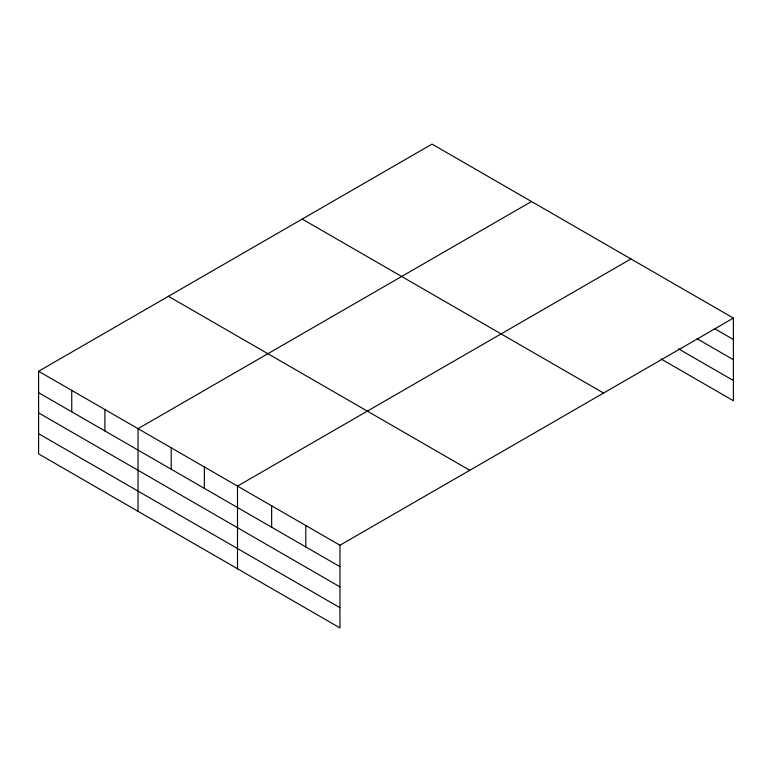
<?xml version="1.0" encoding="UTF-8"?>
<svg xmlns="http://www.w3.org/2000/svg" width="772" height="772" viewBox="0 0 772 772"><rect width="100%" height="100%" fill="white"/><g stroke="black" fill="none" stroke-linecap="round" stroke-linejoin="round"><path stroke-width="1.16" d="M660.957 358.912L733.4 400.736L733.4 318.093L432.05 144.103L38.6 371.264L38.6 453.907L339.95 627.897L339.95 545.244L38.6 371.264M531.493 201.521L138.043 428.672L138.043 511.325M630.936 258.938L237.496 486.09L237.496 568.742M339.95 545.244L733.4 318.093M714.775 328.747L733.4 339.506M697.174 338.802L733.4 359.713M678.549 348.867L733.4 380.528M302.209 219.065L603.559 393.054M168.441 296.303L469.791 470.283M38.6 392.668L339.95 566.658M38.6 412.875L339.95 586.865M38.6 433.7L339.95 607.689M305.799 525.529L305.799 546.943M271.647 505.805L271.647 527.218M204.348 466.954L204.348 488.367M171.201 447.818L171.201 469.222M104.895 409.536L104.895 430.95M71.748 390.4L71.748 411.814"/></g></svg>
